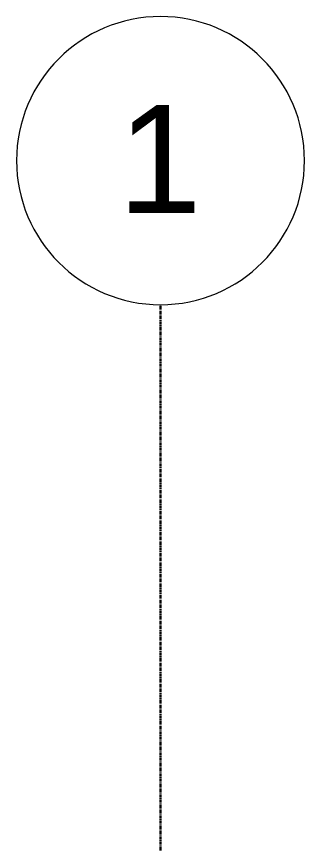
# Model space of a CAD drawing. Header units: inches. Extents: x -4168 to 4202, y -264 to 629.
# Drawn here: x 2503.3 to 2551.3, y 131.7 to 269.5 of the extents above; entities that cross this region are included whole.
import ezdxf

# ---------------------------------------------------------------- set-up
doc = ezdxf.new("R2010")
doc.units = ezdxf.units.IN
doc.header["$MEASUREMENT"] = 0
doc.linetypes.add('Grid Line 1_2__2_', pattern=[0.875, 0.5, -0.125, 0.125, -0.125])
for name, color, linetype, lineweight in [('0-3', 165, 'Continuous', 5), ('0-5', 90, 'Continuous', 5), ('S-GRID-1', 1, 'Grid Line 1_2__2_', 30), ('S-GRID-IDEN', 1, 'Continuous', 9), ('S-GRID-IDEN-1', 147, 'Continuous', 9)]:
    doc.layers.add(name, color=color, linetype=linetype, lineweight=lineweight)
doc.styles.add('Arial_1', font='arial.ttf', dxfattribs={"height": 18})

# ---------------------------------------------------------------- blocks, each defined once
blk = doc.blocks.new('Grid - Grid Head - Circle-1738874-BUILDING ELEVATION - WEST - BASEMENT WALL')
at = {"layer": 'S-GRID-IDEN-1'}
for start, end in [(0, 180), (180, 360)]:
    blk.add_arc((-3481.32, 245.47), 24, start, end, dxfattribs=at)
blk = doc.blocks.new('CTR - 1st Phase - Structure_rvt-3-BUILDING ELEVATION - WEST - BASEMENT WALL')
at = {"layer": 'S-GRID-1'}
blk.add_line((-3481.32, -159.84), (-3481.32, 221.47), dxfattribs=at)
at = {"layer": '0-3'}
blk.add_blockref('Grid - Grid Head - Circle-1738874-BUILDING ELEVATION - WEST - BASEMENT WALL', (0, 0), dxfattribs=at)
at = {"layer": 'S-GRID-IDEN', "insert": (-3488.45, 254.76), "char_height": 18, "width": 16.968, "attachment_point": 1, "style": 'Arial_1'}
blk.add_mtext('1', dxfattribs=at)

msp = doc.modelspace()

# ---------------------------------------------------------------- block references
at = {"layer": '0-5'}
msp.add_blockref('CTR - 1st Phase - Structure_rvt-3-BUILDING ELEVATION - WEST - BASEMENT WALL', (6008.6253, 0), dxfattribs=at)

doc.saveas('drawing.dxf')
